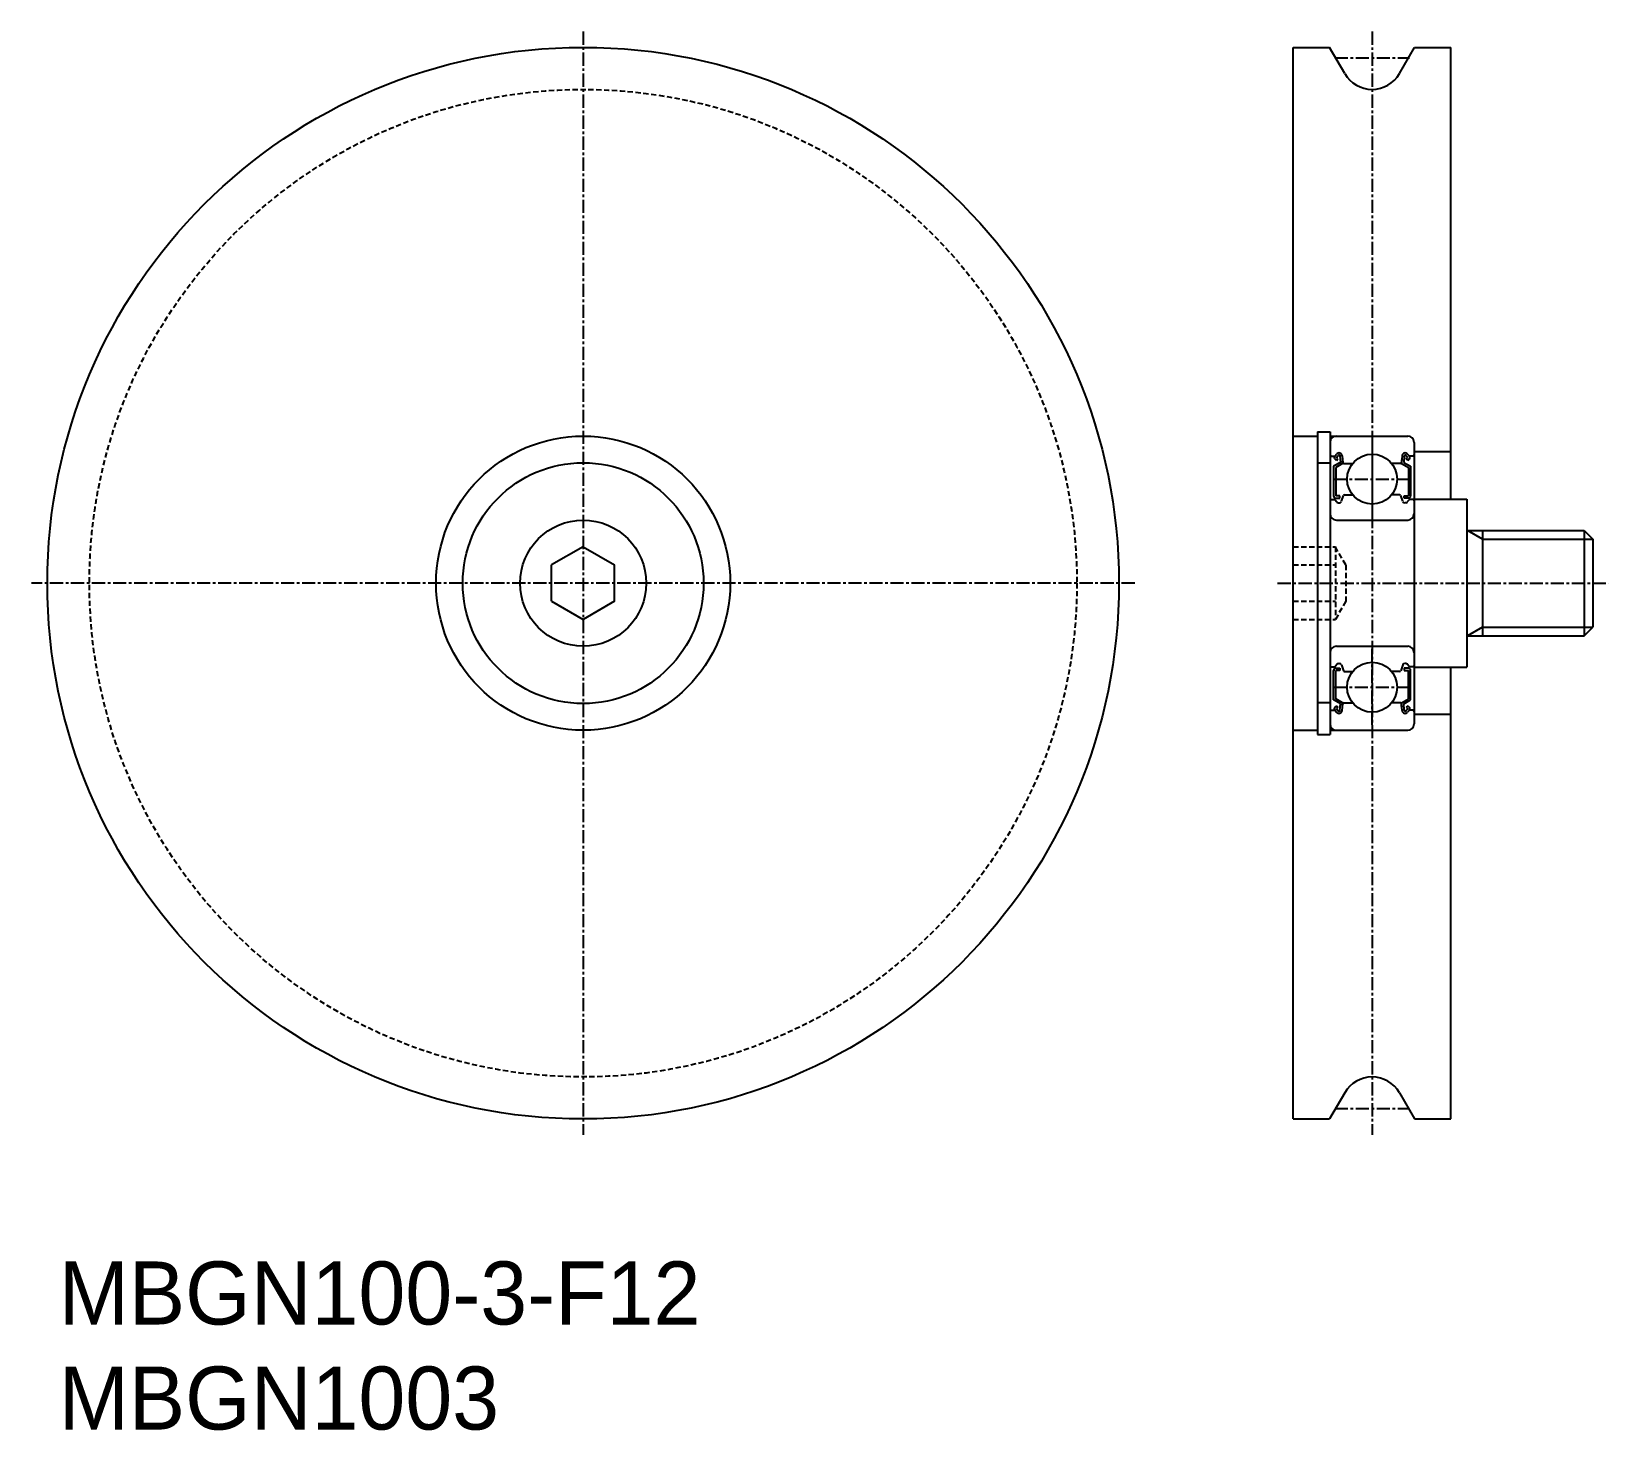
# Model space of a CAD drawing. Extents: x 0 to 150, y -4 to 129.
import ezdxf

# ---------------------------------------------------------------- set-up
doc = ezdxf.new("R2010")
doc.units = 0
doc.linetypes.add('CENTER', pattern=[2, 1.25, -0.25, 0.25, -0.25])
doc.linetypes.add('DASHED', pattern=[0.75, 0.5, -0.25])
doc.layers.get('0').update_dxf_attribs({"linetype": 'CONTINUOUS'})
doc.layers.add('CENTER', color=1, linetype='CENTER')

msp = doc.modelspace()

# ---------------------------------------------------------------- linework, layer by layer
at = {"color": 7, "linetype": 'CONTINUOUS'}
for p, q in [((120.02, 25.81), (120.02, 127.81)), ((120.02, 127.81), (123.47, 127.81)), ((124.92, 125.31), (123.47, 127.81)), ((130.11, 125.31), (131.56, 127.81)), ((131.56, 127.81), (135.02, 127.81)), ((135.02, 84.81), (135.02, 127.81)), ((120.02, 90.81), (122.32, 90.81)), ((122.32, 91.21), (123.52, 91.21)), ((122.32, 91.21), (122.32, 62.41)), ((123.52, 91.21), (123.52, 62.41)), ((123.52, 90.81), (130.92, 90.81)), ((131.52, 90.21), (131.52, 63.41)), ((123.62, 88.91), (123.98, 88.91)), ((123.96, 88.9), (124.14, 89.1)), ((124.12, 88.49), (123.98, 88.63)), ((124.12, 88.77), (124.29, 88.97)), ((124.26, 88.63), (124.12, 88.77)), ((124.12, 88.49), (124.26, 88.63)), ((124.46, 88.92), (124.5, 88.31)), ((124.66, 88.94), (124.72, 88.31)), ((124.7, 88.56), (124.7, 88.2)), ((130.37, 88.94), (130.31, 88.31)), ((130.33, 88.56), (130.33, 88.2)), ((130.57, 88.92), (130.53, 88.31)), ((130.91, 88.77), (130.74, 88.97)), ((130.77, 88.63), (130.91, 88.77)), ((130.91, 88.49), (130.77, 88.63)), ((131.07, 88.9), (130.9, 89.1)), ((130.91, 88.49), (131.06, 88.63)), ((131.42, 88.91), (131.06, 88.91)), ((135.02, 89.31), (131.52, 89.31)), ((122.32, 88.27), (123.52, 88.27)), ((124.5, 88.31), (123.85, 87.94)), ((123.85, 87.94), (123.85, 85.11)), ((124.7, 88.2), (124.05, 87.82)), ((124.05, 87.82), (124.05, 85.11)), ((124.82, 88.21), (125.67, 88.21)), ((130.21, 88.21), (129.37, 88.21)), ((130.33, 88.2), (130.98, 87.82)), ((130.53, 88.31), (131.18, 87.94)), ((130.98, 87.82), (130.98, 85.11)), ((131.18, 87.94), (131.18, 85.11)), ((123.62, 84.76), (123.97, 84.76)), ((123.97, 84.76), (124.16, 84.54)), ((124.45, 85.11), (124.05, 85.11)), ((124.05, 84.91), (124.45, 84.91)), ((124.31, 84.46), (124.41, 84.46)), ((124.45, 84.91), (124.45, 85.11)), ((124.59, 84.6), (124.8, 85.15)), ((124.89, 85.21), (125.67, 85.21)), ((130.14, 85.21), (129.37, 85.21)), ((130.44, 84.6), (130.24, 85.15)), ((130.58, 85.11), (130.98, 85.11)), ((130.58, 84.91), (130.58, 85.11)), ((130.98, 84.91), (130.58, 84.91)), ((130.72, 84.46), (130.62, 84.46)), ((131.07, 84.76), (130.87, 84.54)), ((131.42, 84.76), (131.07, 84.76)), ((131.52, 84.81), (136.52, 84.81)), ((136.52, 84.81), (136.52, 68.81)), ((124.12, 82.81), (130.92, 82.81)), ((136.52, 81.81), (147.7, 81.81)), ((138.02, 81.81), (138.02, 71.81)), ((147.7, 81.81), (148.52, 81)), ((147.7, 81.81), (147.7, 71.81)), ((52.42, 80.27), (49.42, 78.54)), ((52.42, 80.27), (55.42, 78.54)), ((148.52, 81), (148.52, 72.63)), ((49.42, 75.09), (49.42, 78.54)), ((55.42, 75.09), (55.42, 78.54)), ((49.42, 75.09), (52.42, 73.35)), ((55.42, 75.09), (52.42, 73.35)), ((147.7, 71.81), (148.52, 72.63)), ((124.12, 70.81), (130.92, 70.81)), ((136.52, 71.81), (147.7, 71.81)), ((123.97, 68.86), (124.16, 69.09)), ((124.31, 69.16), (124.41, 69.16)), ((130.72, 69.16), (130.62, 69.16)), ((131.07, 68.86), (130.87, 69.09)), ((123.62, 68.86), (123.97, 68.86)), ((123.85, 65.69), (123.85, 68.51)), ((124.05, 68.71), (124.45, 68.71)), ((124.45, 68.51), (124.05, 68.51)), ((124.05, 65.8), (124.05, 68.51)), ((124.45, 68.71), (124.45, 68.51)), ((124.59, 69.03), (124.8, 68.48)), ((124.89, 68.41), (125.67, 68.41)), ((130.14, 68.41), (129.37, 68.41)), ((130.44, 69.03), (130.24, 68.48)), ((130.98, 68.71), (130.58, 68.71)), ((130.58, 68.71), (130.58, 68.51)), ((130.58, 68.51), (130.98, 68.51)), ((130.98, 65.8), (130.98, 68.51)), ((131.42, 68.86), (131.07, 68.86)), ((131.18, 65.69), (131.18, 68.51)), ((131.52, 68.81), (136.52, 68.81)), ((135.02, 25.81), (135.02, 68.81)), ((122.32, 65.44), (123.52, 65.44)), ((123.62, 64.71), (123.98, 64.71)), ((124.5, 65.31), (123.85, 65.69)), ((123.96, 64.73), (124.14, 64.52)), ((124.12, 65.14), (123.98, 65)), ((124.7, 65.43), (124.05, 65.8)), ((124.12, 65.14), (124.26, 65)), ((124.26, 65), (124.12, 64.86)), ((124.12, 64.86), (124.29, 64.65)), ((124.46, 64.71), (124.5, 65.31)), ((124.66, 64.69), (124.72, 65.32)), ((124.7, 65.07), (124.7, 65.43)), ((124.82, 65.41), (125.67, 65.41)), ((130.21, 65.41), (129.37, 65.41)), ((130.37, 64.69), (130.31, 65.32)), ((130.33, 65.43), (130.98, 65.8)), ((130.33, 65.07), (130.33, 65.43)), ((130.53, 65.31), (131.18, 65.69)), ((130.57, 64.71), (130.53, 65.31)), ((130.91, 64.86), (130.74, 64.65)), ((130.91, 65.14), (130.77, 65)), ((130.77, 65), (130.91, 64.86)), ((131.07, 64.73), (130.9, 64.52)), ((130.91, 65.14), (131.06, 65)), ((131.42, 64.71), (131.06, 64.71)), ((135.02, 64.31), (131.52, 64.31)), ((120.02, 62.81), (122.32, 62.81)), ((122.32, 62.41), (123.52, 62.41)), ((123.52, 62.81), (130.92, 62.81)), ((124.92, 28.31), (123.47, 25.81)), ((130.11, 28.31), (131.56, 25.81)), ((120.02, 25.81), (123.47, 25.81)), ((131.56, 25.81), (135.02, 25.81))]:
    msp.add_line(p, q, dxfattribs=at)
at = {"color": 3, "linetype": 'CONTINUOUS'}
for p, q in [((138.02, 81), (136.61, 81.81)), ((138.02, 81), (148.52, 81)), ((138.02, 72.63), (136.61, 71.81)), ((138.02, 72.63), (148.52, 72.63))]:
    msp.add_line(p, q, dxfattribs=at)
at = {"color": 3, "linetype": 'DASHED'}
for p, q in [((120.02, 80.27), (124.02, 80.27)), ((125.02, 78.54), (124.02, 80.27)), ((124.02, 80.27), (124.02, 73.35)), ((120.02, 78.54), (124.02, 78.54)), ((125.02, 78.54), (125.02, 75.09)), ((120.02, 75.09), (124.02, 75.09)), ((125.02, 75.09), (124.02, 73.35)), ((120.02, 73.35), (124.02, 73.35))]:
    msp.add_line(p, q, dxfattribs=at)
at = {"color": 7, "linetype": 'CONTINUOUS'}
for centre, radius in [((52.42, 76.81), 51), ((52.42, 76.81), 14), ((127.52, 86.71), 2.38), ((52.42, 76.81), 11.46), ((52.42, 76.81), 6), ((127.52, 66.91), 2.38)]:
    msp.add_circle(centre, radius, dxfattribs=at)
at = {"color": 3, "linetype": 'DASHED'}
msp.add_circle((52.42, 76.81), 47, dxfattribs=at)
at = {"color": 7, "linetype": 'CONTINUOUS'}
for centre, radius, start, end in [((127.52, 126.81), 3, 210, 330), ((124.12, 90.21), 0.6, 90, 180), ((130.92, 90.21), 0.6, 0, 90), ((123.62, 89.01), 0.1, 180, 270), ((124.12, 88.77), 0.2, 140.137, 225.002), ((124.37, 88.91), 0.3, 4.9354, 140.137), ((124.36, 88.91), 0.1, 3.1017, 139.9503), ((130.67, 88.91), 0.3, 39.863, 175.0646), ((130.67, 88.91), 0.1, 40.0497, 176.8983), ((130.91, 88.77), 0.2, 314.998, 39.863), ((131.42, 89.01), 0.1, 270, 0), ((124.82, 88.31), 0.1, 184.9354, 270), ((130.21, 88.31), 0.1, 270, 355.0646), ((123.62, 84.66), 0.1, 90, 180.8103), ((124.05, 85.11), 0.2, 180, 270), ((124.31, 84.66), 0.2, 219.9762, 270), ((124.41, 84.66), 0.2, 270, 339.9916), ((124.89, 85.11), 0.1, 90, 159.9916), ((130.14, 85.11), 0.1, 20.0084, 90), ((130.62, 84.66), 0.2, 200.0084, 270), ((130.72, 84.66), 0.2, 270, 320.0238), ((130.98, 85.11), 0.2, 270, 0), ((131.42, 84.66), 0.1, 359.1897, 90), ((124.12, 83.41), 0.6, 180, 270), ((130.92, 83.41), 0.6, 270, 0), ((124.12, 70.21), 0.6, 90, 180), ((130.92, 70.21), 0.6, 0, 90), ((124.31, 68.96), 0.2, 90, 140.0238), ((124.41, 68.96), 0.2, 20.0084, 90), ((130.62, 68.96), 0.2, 90, 159.9916), ((130.72, 68.96), 0.2, 39.9762, 90), ((123.62, 68.96), 0.1, 179.1897, 270), ((124.05, 68.51), 0.2, 90, 180), ((124.89, 68.51), 0.1, 200.0084, 270), ((130.14, 68.51), 0.1, 270, 339.9916), ((130.98, 68.51), 0.2, 0, 90), ((131.42, 68.96), 0.1, 270, 0.8103), ((123.62, 64.61), 0.1, 90, 180), ((124.12, 64.86), 0.2, 134.998, 219.863), ((124.37, 64.72), 0.3, 219.863, 355.0646), ((124.36, 64.72), 0.1, 220.0497, 356.8983), ((124.82, 65.31), 0.1, 90, 175.0646), ((130.21, 65.31), 0.1, 4.9354, 90), ((130.67, 64.72), 0.3, 184.9354, 320.137), ((130.67, 64.72), 0.1, 183.1017, 319.9503), ((130.91, 64.86), 0.2, 320.137, 45.002), ((131.42, 64.61), 0.1, 0, 90), ((124.12, 63.41), 0.6, 180, 270), ((130.92, 63.41), 0.6, 270, 0), ((127.52, 26.81), 3, 30, 150)]:
    msp.add_arc(centre, radius, start, end, dxfattribs=at)
at = {"layer": 'CENTER', "color": 1, "linetype": 'CENTER'}
for p, q in [((52.42, 129.31), (52.42, 24.31)), ((127.52, 129.31), (127.52, 24.31)), ((123.96, 126.81), (131.07, 126.81)), ((127.52, 90.3), (127.52, 83.06)), ((123.86, 86.71), (131.17, 86.71)), ((104.92, 76.81), (-0.08, 76.81)), ((118.52, 76.81), (150.02, 76.81)), ((127.52, 63.33), (127.52, 70.57)), ((123.86, 66.91), (131.17, 66.91)), ((123.96, 26.81), (131.07, 26.81))]:
    msp.add_line(p, q, dxfattribs=at)

# ---------------------------------------------------------------- texts
at = {"color": 7, "linetype": 'CONTINUOUS'}
for s, p in [('MBGN100-3-F12', (2.5, 6.25)), ('MBGN1003', (2.5, -3.75))]:
    msp.add_text(s, height=6, dxfattribs=at).set_placement(p)

doc.saveas('drawing.dxf')
